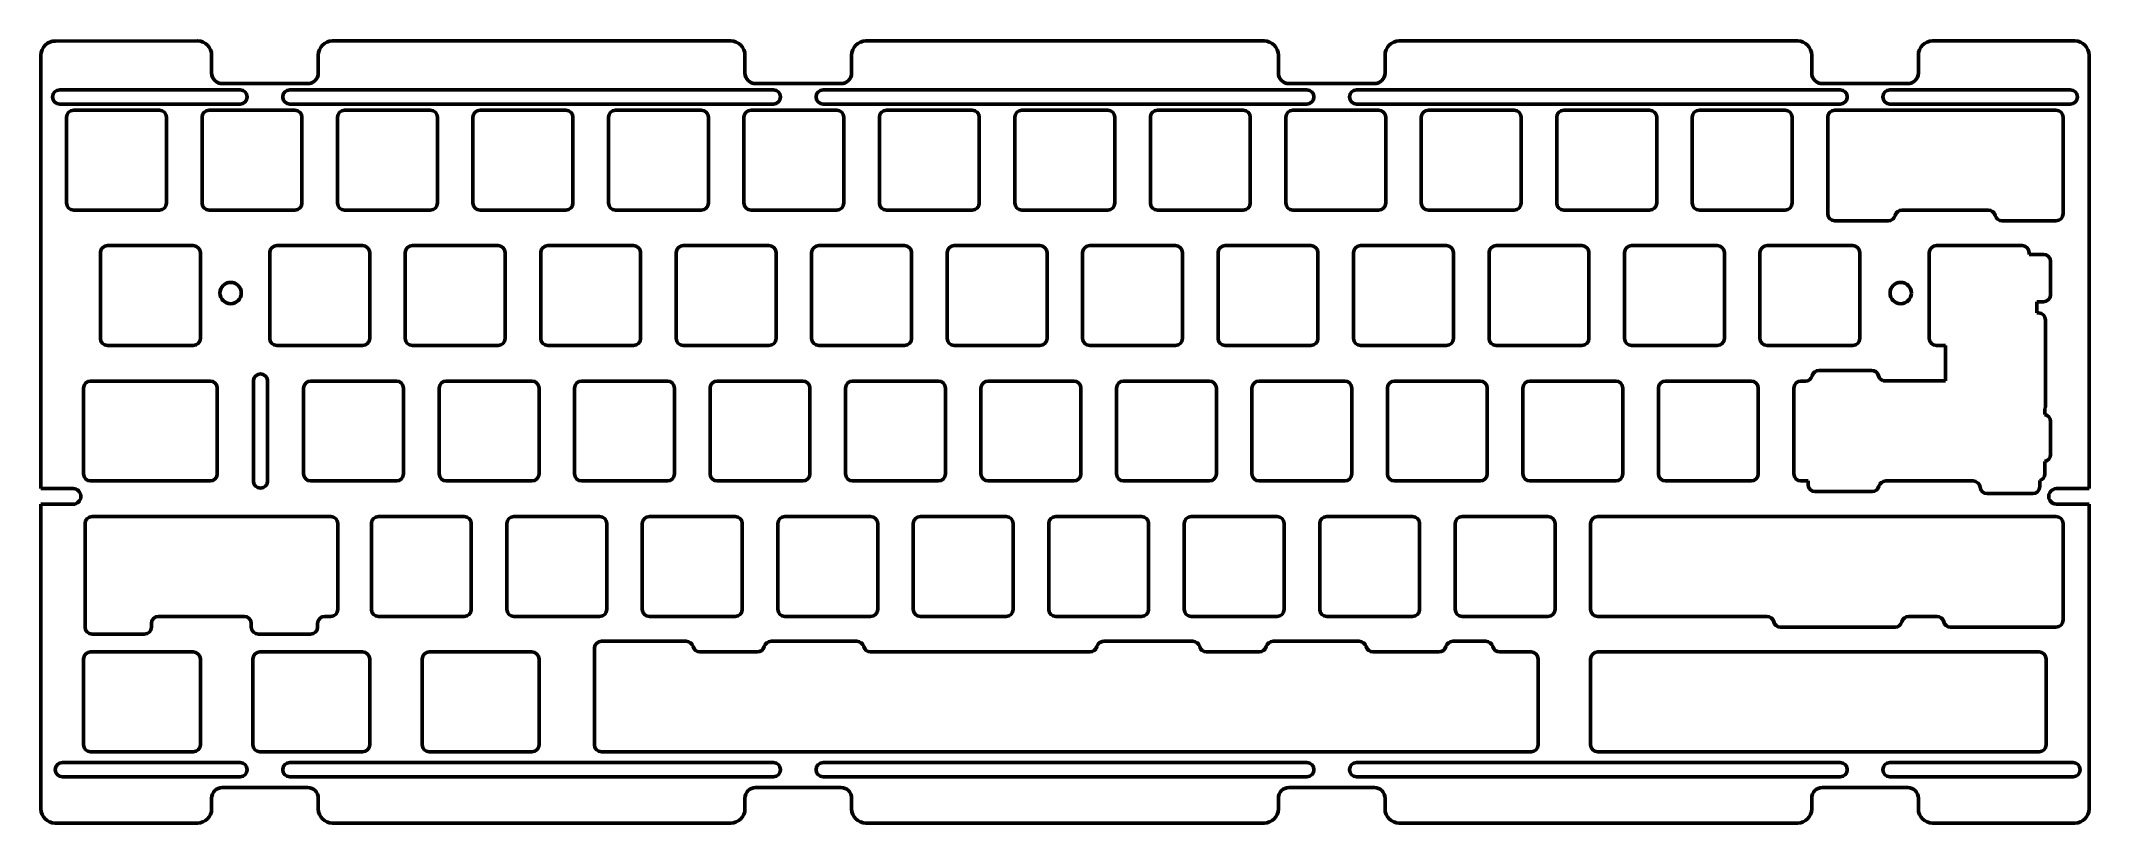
# Model space of a CAD drawing. Header units: millimetres. Extents: x 73 to 361, y 98 to 208.
import ezdxf

# ---------------------------------------------------------------- set-up
doc = ezdxf.new("R2010")
doc.units = ezdxf.units.MM
doc.header["$LTSCALE"] = 0.75
doc.layers.add('Visible', color=7, linetype='Continuous', lineweight=50)

msp = doc.modelspace()

# ---------------------------------------------------------------- linework, layer by layer
at = {"layer": 'Visible'}
for p, q in [((74.707128, 207.640764, 0.75), (94.695405, 207.645717, 0.75)), ((113.674372, 207.645212, 0.75), (169.674218, 207.645212, 0.75)), ((188.674218, 207.645212, 0.75), (244.674218, 207.645212, 0.75)), ((319.674372, 207.645212, 0.75), (263.674218, 207.645212, 0.75)), ((338.674372, 207.645212, 0.75), (358.674008, 207.645212, 0.75)), ((72.674372, 144.686673, 0.75), (72.674372, 205.641032, 0.75)), ((96.674009, 203.148447, 0.75), (96.674009, 205.645831, 0.75)), ((111.674372, 203.148447, 0.75), (111.674372, 205.645212, 0.75)), ((171.674218, 203.148447, 0.75), (171.674218, 205.645212, 0.75)), ((186.674218, 203.148447, 0.75), (186.674218, 205.645212, 0.75)), ((246.674218, 203.148447, 0.75), (246.674218, 205.645212, 0.75)), ((261.674218, 203.148447, 0.75), (261.674218, 205.645212, 0.75)), ((321.674372, 203.148447, 0.75), (321.674372, 205.645212, 0.75)), ((336.674372, 203.148447, 0.75), (336.674372, 205.645212, 0.75)), ((360.674008, 144.686673, 0.75), (360.674008, 205.645212, 0.75)), ((110.174372, 201.648447, 0.75), (98.174009, 201.648447, 0.75)), ((185.174218, 201.648447, 0.75), (173.174218, 201.648447, 0.75)), ((260.174218, 201.648447, 0.75), (248.174218, 201.648447, 0.75)), ((335.174372, 201.648447, 0.75), (323.174372, 201.648447, 0.75)), ((75.306372, 200.780059, 0.75), (100.674191, 200.780059, 0.75)), ((100.674191, 198.780059, 0.75), (75.306372, 198.780059, 0.75)), ((107.674191, 200.780059, 0.75), (175.674218, 200.780059, 0.75)), ((175.674218, 198.780059, 0.75), (107.674191, 198.780059, 0.75)), ((182.674218, 200.780059, 0.75), (250.674218, 200.780059, 0.75)), ((250.674218, 198.780059, 0.75), (182.674218, 198.780059, 0.75)), ((257.674218, 200.780059, 0.75), (325.674372, 200.780059, 0.75)), ((325.674372, 198.780059, 0.75), (257.674218, 198.780059, 0.75)), ((332.674372, 200.780059, 0.75), (358.042008, 200.780059, 0.75)), ((358.042008, 198.780059, 0.75), (332.674372, 198.780059, 0.75)), ((76.274552, 184.86167, 0.75), (76.274552, 196.91167, 0.75)), ((77.274552, 197.91167, 0.75), (89.324552, 197.91167, 0.75)), ((90.324552, 196.91167, 0.75), (90.324552, 184.86167, 0.75)), ((95.324254, 184.86167, 0.75), (95.324254, 196.91167, 0.75)), ((96.324254, 197.91167, 0.75), (108.374254, 197.91167, 0.75)), ((109.374254, 196.91167, 0.75), (109.374254, 184.86167, 0.75)), ((114.374552, 184.86167, 0.75), (114.374552, 196.91167, 0.75)), ((115.374552, 197.91167, 0.75), (127.424552, 197.91167, 0.75)), ((128.424552, 196.91167, 0.75), (128.424552, 184.86167, 0.75)), ((133.424552, 184.86167, 0.75), (133.424552, 196.91167, 0.75)), ((134.424552, 197.91167, 0.75), (146.474552, 197.91167, 0.75)), ((147.474552, 196.91167, 0.75), (147.474552, 184.86167, 0.75)), ((152.474552, 184.86167, 0.75), (152.474552, 196.91167, 0.75)), ((153.474552, 197.91167, 0.75), (165.524552, 197.91167, 0.75)), ((166.524552, 196.91167, 0.75), (166.524552, 184.86167, 0.75)), ((171.524552, 184.86167, 0.75), (171.524552, 196.91167, 0.75)), ((172.524552, 197.91167, 0.75), (184.574552, 197.91167, 0.75)), ((185.574552, 196.91167, 0.75), (185.574552, 184.86167, 0.75)), ((190.574552, 184.86167, 0.75), (190.574552, 196.91167, 0.75)), ((191.574552, 197.91167, 0.75), (203.624552, 197.91167, 0.75)), ((204.624552, 196.91167, 0.75), (204.624552, 184.86167, 0.75)), ((209.624552, 184.86167, 0.75), (209.624552, 196.91167, 0.75)), ((210.624552, 197.91167, 0.75), (222.674552, 197.91167, 0.75)), ((223.674552, 196.91167, 0.75), (223.674552, 184.86167, 0.75)), ((228.674552, 184.86167, 0.75), (228.674552, 196.91167, 0.75)), ((229.674552, 197.91167, 0.75), (241.724552, 197.91167, 0.75)), ((242.724552, 196.91167, 0.75), (242.724552, 184.86167, 0.75)), ((247.724552, 184.86167, 0.75), (247.724552, 196.91167, 0.75)), ((248.724552, 197.91167, 0.75), (260.774552, 197.91167, 0.75)), ((261.774552, 196.91167, 0.75), (261.774552, 184.86167, 0.75)), ((266.774552, 184.86167, 0.75), (266.774552, 196.91167, 0.75)), ((267.774552, 197.91167, 0.75), (279.824552, 197.91167, 0.75)), ((280.824552, 196.91167, 0.75), (280.824552, 184.86167, 0.75)), ((285.824552, 184.86167, 0.75), (285.824552, 196.91167, 0.75)), ((286.824552, 197.91167, 0.75), (298.874552, 197.91167, 0.75)), ((299.874552, 196.91167, 0.75), (299.874552, 184.86167, 0.75)), ((304.874552, 184.86167, 0.75), (304.874552, 196.91167, 0.75)), ((305.874552, 197.91167, 0.75), (317.924552, 197.91167, 0.75)), ((318.924552, 196.91167, 0.75), (318.924552, 184.86167, 0.75)), ((323.924552, 183.36167, 0.75), (323.924552, 196.91167, 0.75)), ((356.024552, 197.91167, 0.75), (324.924552, 197.91167, 0.75)), ((357.024552, 196.91167, 0.75), (357.024552, 183.36167, 0.75)), ((89.324552, 183.86167, 0.75), (77.274552, 183.86167, 0.75)), ((108.374254, 183.86167, 0.75), (96.324254, 183.86167, 0.75)), ((127.424552, 183.86167, 0.75), (115.374552, 183.86167, 0.75)), ((146.474552, 183.86167, 0.75), (134.424552, 183.86167, 0.75)), ((165.524552, 183.86167, 0.75), (153.474552, 183.86167, 0.75)), ((184.574552, 183.86167, 0.75), (172.524552, 183.86167, 0.75)), ((203.624552, 183.86167, 0.75), (191.574552, 183.86167, 0.75)), ((222.674552, 183.86167, 0.75), (210.624552, 183.86167, 0.75)), ((241.724552, 183.86167, 0.75), (229.674552, 183.86167, 0.75)), ((260.774552, 183.86167, 0.75), (248.724552, 183.86167, 0.75)), ((279.824552, 183.86167, 0.75), (267.774552, 183.86167, 0.75)), ((298.874552, 183.86167, 0.75), (286.824552, 183.86167, 0.75)), ((317.924552, 183.86167, 0.75), (305.874552, 183.86167, 0.75)), ((332.449552, 182.36167, 0.75), (324.924552, 182.36167, 0.75)), ((346.499552, 183.86167, 0.75), (334.386044, 183.86167, 0.75)), ((356.024552, 182.36167, 0.75), (348.436044, 182.36167, 0.75)), ((82.036554, 178.861671, 0.75), (94.086554, 178.861671, 0.75)), ((105.849552, 178.86167, 0.75), (117.899552, 178.86167, 0.75)), ((124.899552, 178.86167, 0.75), (136.949552, 178.86167, 0.75)), ((143.949552, 178.86167, 0.75), (155.999552, 178.86167, 0.75)), ((162.999552, 178.86167, 0.75), (175.049552, 178.86167, 0.75)), ((182.049552, 178.86167, 0.75), (194.099552, 178.86167, 0.75)), ((201.099552, 178.86167, 0.75), (213.149552, 178.86167, 0.75)), ((220.149552, 178.86167, 0.75), (232.199552, 178.86167, 0.75)), ((239.199552, 178.86167, 0.75), (251.249552, 178.86167, 0.75)), ((258.249552, 178.86167, 0.75), (270.299552, 178.86167, 0.75)), ((277.299552, 178.86167, 0.75), (289.349552, 178.86167, 0.75)), ((296.349552, 178.86167, 0.75), (308.399552, 178.86167, 0.75)), ((315.399552, 178.86167, 0.75), (327.449552, 178.86167, 0.75)), ((339.211557, 178.861671, 0.75), (351.261557, 178.861671, 0.75)), ((81.036554, 165.811671, 0.75), (81.036554, 177.861671, 0.75)), ((95.086554, 177.861671, 0.75), (95.086554, 165.811671, 0.75)), ((104.849552, 165.81167, 0.75), (104.849552, 177.86167, 0.75)), ((118.899552, 177.86167, 0.75), (118.899552, 165.81167, 0.75)), ((123.899552, 165.81167, 0.75), (123.899552, 177.86167, 0.75)), ((137.949552, 177.86167, 0.75), (137.949552, 165.81167, 0.75)), ((142.949552, 165.81167, 0.75), (142.949552, 177.86167, 0.75)), ((156.999552, 177.86167, 0.75), (156.999552, 165.81167, 0.75)), ((161.999552, 165.81167, 0.75), (161.999552, 177.86167, 0.75)), ((176.049552, 177.86167, 0.75), (176.049552, 165.81167, 0.75)), ((181.049552, 165.81167, 0.75), (181.049552, 177.86167, 0.75)), ((195.099552, 177.86167, 0.75), (195.099552, 165.81167, 0.75)), ((200.099552, 165.81167, 0.75), (200.099552, 177.86167, 0.75)), ((214.149552, 177.86167, 0.75), (214.149552, 165.81167, 0.75)), ((219.149552, 165.81167, 0.75), (219.149552, 177.86167, 0.75)), ((233.199552, 177.86167, 0.75), (233.199552, 165.81167, 0.75)), ((238.199552, 165.81167, 0.75), (238.199552, 177.86167, 0.75)), ((252.249552, 177.86167, 0.75), (252.249552, 165.81167, 0.75)), ((257.249552, 165.81167, 0.75), (257.249552, 177.86167, 0.75)), ((271.299552, 177.86167, 0.75), (271.299552, 165.81167, 0.75)), ((276.299552, 165.81167, 0.75), (276.299552, 177.86167, 0.75)), ((290.349552, 177.86167, 0.75), (290.349552, 165.81167, 0.75)), ((295.349552, 165.81167, 0.75), (295.349552, 177.86167, 0.75)), ((309.399552, 177.86167, 0.75), (309.399552, 165.81167, 0.75)), ((314.399552, 165.81167, 0.75), (314.399552, 177.86167, 0.75)), ((328.449552, 177.86167, 0.75), (328.449552, 165.81167, 0.75)), ((338.211557, 165.811671, 0.75), (338.211557, 177.861671, 0.75)), ((352.261557, 177.861671, 0.75), (352.261557, 177.631601, 0.75)), ((352.261557, 177.631601, 0.75), (354.276572, 177.631601, 0.75)), ((355.276572, 176.631601, 0.75), (355.276572, 171.976801, 0.75)), ((354.276572, 170.976801, 0.75), (353.346172, 170.976801, 0.75)), ((353.346172, 170.976801, 0.75), (353.346172, 169.401201, 0.75)), ((353.346172, 169.401201, 0.75), (353.554026, 169.401201, 0.75)), ((354.554026, 168.401201, 0.75), (354.554026, 156.351201, 0.75)), ((94.086554, 164.811671, 0.75), (82.036554, 164.811671, 0.75)), ((117.899552, 164.81167, 0.75), (105.849552, 164.81167, 0.75)), ((136.949552, 164.81167, 0.75), (124.899552, 164.81167, 0.75)), ((155.999552, 164.81167, 0.75), (143.949552, 164.81167, 0.75)), ((175.049552, 164.81167, 0.75), (162.999552, 164.81167, 0.75)), ((194.099552, 164.81167, 0.75), (182.049552, 164.81167, 0.75)), ((213.149552, 164.81167, 0.75), (201.099552, 164.81167, 0.75)), ((232.199552, 164.81167, 0.75), (220.149552, 164.81167, 0.75)), ((251.249552, 164.81167, 0.75), (239.199552, 164.81167, 0.75)), ((270.299552, 164.81167, 0.75), (258.249552, 164.81167, 0.75)), ((289.349552, 164.81167, 0.75), (277.299552, 164.81167, 0.75)), ((308.399552, 164.81167, 0.75), (296.349552, 164.81167, 0.75)), ((327.449552, 164.81167, 0.75), (315.399552, 164.81167, 0.75)), ((340.504026, 164.811671, 0.75), (339.211557, 164.811671, 0.75)), ((340.504026, 159.861672, 0.75), (340.504026, 164.811671, 0.75)), ((322.717302, 161.31167, 0.75), (330.10581, 161.31167, 0.75)), ((78.655554, 146.761672, 0.75), (78.655554, 158.811672, 0.75)), ((79.655554, 159.811672, 0.75), (96.468554, 159.811672, 0.75)), ((97.468554, 158.811672, 0.75), (97.468554, 146.761672, 0.75)), ((102.540303, 145.761672, 0.75), (102.540303, 159.811672, 0.75)), ((104.540303, 159.811672, 0.75), (104.540303, 145.761672, 0.75)), ((109.612052, 146.76167, 0.75), (109.612052, 158.81167, 0.75)), ((110.612052, 159.81167, 0.75), (122.662052, 159.81167, 0.75)), ((123.662052, 158.81167, 0.75), (123.662052, 146.76167, 0.75)), ((128.662052, 146.76167, 0.75), (128.662052, 158.81167, 0.75)), ((129.662052, 159.81167, 0.75), (141.712052, 159.81167, 0.75)), ((142.712052, 158.81167, 0.75), (142.712052, 146.76167, 0.75)), ((147.712052, 146.76167, 0.75), (147.712052, 158.81167, 0.75)), ((148.712052, 159.81167, 0.75), (160.762052, 159.81167, 0.75)), ((161.762052, 158.81167, 0.75), (161.762052, 146.76167, 0.75)), ((166.762052, 146.76167, 0.75), (166.762052, 158.81167, 0.75)), ((167.762052, 159.81167, 0.75), (179.812052, 159.81167, 0.75)), ((180.812052, 158.81167, 0.75), (180.812052, 146.76167, 0.75)), ((185.812052, 146.76167, 0.75), (185.812052, 158.81167, 0.75)), ((186.812052, 159.81167, 0.75), (198.862052, 159.81167, 0.75)), ((199.862052, 158.81167, 0.75), (199.862052, 146.76167, 0.75)), ((204.862052, 146.76167, 0.75), (204.862052, 158.81167, 0.75)), ((205.862052, 159.81167, 0.75), (217.912052, 159.81167, 0.75)), ((218.912052, 158.81167, 0.75), (218.912052, 146.76167, 0.75)), ((223.912052, 146.76167, 0.75), (223.912052, 158.81167, 0.75)), ((224.912052, 159.81167, 0.75), (236.962052, 159.81167, 0.75)), ((237.962052, 158.81167, 0.75), (237.962052, 146.76167, 0.75)), ((242.962052, 146.76167, 0.75), (242.962052, 158.81167, 0.75)), ((243.962052, 159.81167, 0.75), (256.012052, 159.81167, 0.75)), ((257.012052, 158.81167, 0.75), (257.012052, 146.76167, 0.75)), ((262.012052, 146.76167, 0.75), (262.012052, 158.81167, 0.75)), ((263.012052, 159.81167, 0.75), (275.062052, 159.81167, 0.75)), ((276.062052, 158.81167, 0.75), (276.062052, 146.76167, 0.75)), ((281.062052, 146.76167, 0.75), (281.062052, 158.81167, 0.75)), ((282.062052, 159.81167, 0.75), (294.112052, 159.81167, 0.75)), ((295.112052, 158.81167, 0.75), (295.112052, 146.76167, 0.75)), ((300.112052, 146.76167, 0.75), (300.112052, 158.81167, 0.75)), ((301.112052, 159.81167, 0.75), (313.162052, 159.81167, 0.75)), ((314.162052, 158.81167, 0.75), (314.162052, 146.76167, 0.75)), ((319.162052, 146.76167, 0.75), (319.162052, 158.81167, 0.75)), ((320.162052, 159.81167, 0.75), (320.78081, 159.81167, 0.75)), ((331.730045, 159.861672, 0.75), (340.504026, 159.861672, 0.75)), ((354.469547, 155.94893, 0.75), (354.469547, 155.103876, 0.75)), ((355.276572, 154.122672, 0.75), (355.276572, 149.500801, 0.75)), ((354.469547, 148.519597, 0.75), (354.469547, 146.76167, 0.75)), ((77.192551, 144.686673, 0.75), (72.674372, 144.686673, 0.75)), ((96.468554, 145.761672, 0.75), (79.655554, 145.761672, 0.75)), ((122.662052, 145.76167, 0.75), (110.612052, 145.76167, 0.75)), ((141.712052, 145.76167, 0.75), (129.662052, 145.76167, 0.75)), ((160.762052, 145.76167, 0.75), (148.712052, 145.76167, 0.75)), ((179.812052, 145.76167, 0.75), (167.762052, 145.76167, 0.75)), ((198.862052, 145.76167, 0.75), (186.812052, 145.76167, 0.75)), ((217.912052, 145.76167, 0.75), (205.862052, 145.76167, 0.75)), ((236.962052, 145.76167, 0.75), (224.912052, 145.76167, 0.75)), ((256.012052, 145.76167, 0.75), (243.962052, 145.76167, 0.75)), ((275.062052, 145.76167, 0.75), (263.012052, 145.76167, 0.75)), ((294.112052, 145.76167, 0.75), (282.062052, 145.76167, 0.75)), ((313.162052, 145.76167, 0.75), (301.112052, 145.76167, 0.75)), ((321.155052, 145.76167, 0.75), (320.162052, 145.76167, 0.75)), ((321.155052, 145.26167, 0.75), (321.155052, 145.76167, 0.75)), ((330.155302, 144.26167, 0.75), (322.155052, 144.26167, 0.75)), ((344.364522, 145.76167, 0.75), (332.091794, 145.76167, 0.75)), ((353.761557, 145.805255, 0.75), (353.761557, 144.978875, 0.75)), ((356.106552, 144.686673, 0.75), (360.674008, 144.686673, 0.75)), ((77.192551, 142.486669, 0.75), (72.674372, 142.486669, 0.75)), ((72.674372, 99.650447, 0.75), (72.674372, 142.486669, 0.75)), ((352.761557, 143.978875, 0.75), (346.352693, 143.978875, 0.75)), ((360.674008, 142.486669, 0.75), (356.106552, 142.486669, 0.75)), ((360.674008, 99.650447, 0.75), (360.674008, 142.486669, 0.75)), ((78.881553, 125.21167, 0.75), (78.881553, 139.76167, 0.75)), ((113.421553, 140.76167, 0.75), (79.881553, 140.76167, 0.75)), ((114.421553, 139.76167, 0.75), (114.421553, 127.71167, 0.75)), ((119.137052, 127.71167, 0.75), (119.137052, 139.76167, 0.75)), ((120.137052, 140.76167, 0.75), (132.187052, 140.76167, 0.75)), ((133.187052, 139.76167, 0.75), (133.187052, 127.71167, 0.75)), ((138.187052, 127.71167, 0.75), (138.187052, 139.76167, 0.75)), ((139.187052, 140.76167, 0.75), (151.237052, 140.76167, 0.75)), ((152.237052, 139.76167, 0.75), (152.237052, 127.71167, 0.75)), ((157.237052, 127.71167, 0.75), (157.237052, 139.76167, 0.75)), ((158.237052, 140.76167, 0.75), (170.287052, 140.76167, 0.75)), ((171.287052, 139.76167, 0.75), (171.287052, 127.71167, 0.75)), ((176.287052, 127.71167, 0.75), (176.287052, 139.76167, 0.75)), ((177.287052, 140.76167, 0.75), (189.337052, 140.76167, 0.75)), ((190.337052, 139.76167, 0.75), (190.337052, 127.71167, 0.75)), ((195.337052, 127.71167, 0.75), (195.337052, 139.76167, 0.75)), ((196.337052, 140.76167, 0.75), (208.387052, 140.76167, 0.75)), ((209.387052, 139.76167, 0.75), (209.387052, 127.71167, 0.75)), ((214.387052, 127.71167, 0.75), (214.387052, 139.76167, 0.75)), ((215.387052, 140.76167, 0.75), (227.437052, 140.76167, 0.75)), ((228.437052, 139.76167, 0.75), (228.437052, 127.71167, 0.75)), ((233.437052, 127.71167, 0.75), (233.437052, 139.76167, 0.75)), ((234.437052, 140.76167, 0.75), (246.487052, 140.76167, 0.75)), ((247.487052, 139.76167, 0.75), (247.487052, 127.71167, 0.75)), ((252.487052, 127.71167, 0.75), (252.487052, 139.76167, 0.75)), ((253.487052, 140.76167, 0.75), (265.537052, 140.76167, 0.75)), ((266.537052, 139.76167, 0.75), (266.537052, 127.71167, 0.75)), ((271.537052, 127.71167, 0.75), (271.537052, 139.76167, 0.75)), ((272.537052, 140.76167, 0.75), (284.587052, 140.76167, 0.75)), ((285.587052, 139.76167, 0.75), (285.587052, 127.71167, 0.75)), ((290.587052, 127.71167, 0.75), (290.587052, 139.76167, 0.75)), ((291.587052, 140.76167, 0.75), (356.024552, 140.76167, 0.75)), ((357.024552, 139.76167, 0.75), (357.024552, 126.21167, 0.75)), ((87.206553, 124.21167, 0.75), (79.881553, 124.21167, 0.75)), ((88.206553, 125.71167, 0.75), (88.206553, 125.21167, 0.75)), ((89.206553, 126.71167, 0.75), (101.256553, 126.71167, 0.75)), ((102.256553, 125.71167, 0.75), (102.256553, 125.21167, 0.75)), ((110.581553, 124.21167, 0.75), (103.256553, 124.21167, 0.75)), ((111.581553, 125.71167, 0.75), (111.581553, 125.21167, 0.75)), ((113.421553, 126.71167, 0.75), (112.581553, 126.71167, 0.75)), ((132.187052, 126.71167, 0.75), (120.137052, 126.71167, 0.75)), ((151.237052, 126.71167, 0.75), (139.187052, 126.71167, 0.75)), ((170.287052, 126.71167, 0.75), (158.237052, 126.71167, 0.75)), ((189.337052, 126.71167, 0.75), (177.287052, 126.71167, 0.75)), ((208.387052, 126.71167, 0.75), (196.337052, 126.71167, 0.75)), ((227.437052, 126.71167, 0.75), (215.387052, 126.71167, 0.75)), ((246.487052, 126.71167, 0.75), (234.437052, 126.71167, 0.75)), ((265.537052, 126.71167, 0.75), (253.487052, 126.71167, 0.75)), ((284.587052, 126.71167, 0.75), (272.537052, 126.71167, 0.75)), ((315.361048, 126.71167, 0.75), (291.587052, 126.71167, 0.75)), ((333.392802, 125.21167, 0.75), (317.29754, 125.21167, 0.75)), ((339.268802, 126.71167, 0.75), (335.329294, 126.71167, 0.75)), ((356.024552, 125.21167, 0.75), (341.205294, 125.21167, 0.75)), ((79.655554, 121.711672, 0.75), (94.086554, 121.711672, 0.75)), ((103.468553, 121.711672, 0.75), (117.89955, 121.711672, 0.75)), ((127.28055, 121.711672, 0.75), (141.711554, 121.711672, 0.75)), ((150.493302, 108.661672, 0.75), (150.493302, 122.211672, 0.75)), ((151.493302, 123.211672, 0.75), (163.408205, 123.211672, 0.75)), ((165.344696, 121.711672, 0.75), (173.408205, 121.711672, 0.75)), ((175.344696, 123.211672, 0.75), (187.408205, 123.211672, 0.75)), ((189.344696, 121.711672, 0.75), (220.174552, 121.711672, 0.75)), ((222.111043, 123.211672, 0.75), (234.647185, 123.211672, 0.75)), ((236.583677, 121.711672, 0.75), (243.992802, 121.711672, 0.75)), ((245.929294, 123.211672, 0.75), (258.05681, 123.211672, 0.75)), ((259.993302, 121.711671, 0.75), (269.263061, 121.71167, 0.75)), ((271.199552, 123.211669, 0.75), (275.86306, 123.21167, 0.75)), ((277.799552, 121.71167, 0.75), (282.205802, 121.71167, 0.75)), ((291.586557, 121.711671, 0.75), (353.643546, 121.711671, 0.75)), ((78.655554, 108.661672, 0.75), (78.655554, 120.711672, 0.75)), ((95.086554, 120.711672, 0.75), (95.086554, 108.661672, 0.75)), ((102.468553, 108.661672, 0.75), (102.468553, 120.711672, 0.75)), ((118.89955, 120.711672, 0.75), (118.89955, 108.661672, 0.75)), ((126.28055, 108.661672, 0.75), (126.28055, 120.711672, 0.75)), ((142.711554, 120.711672, 0.75), (142.711554, 108.661672, 0.75)), ((283.205802, 120.71167, 0.75), (283.205802, 108.66167, 0.75)), ((290.586557, 120.711672, 0.75), (290.586557, 108.661672, 0.75)), ((354.643546, 120.711672, 0.75), (354.643546, 108.661672, 0.75)), ((94.086554, 107.661672, 0.75), (79.655554, 107.661672, 0.75)), ((117.89955, 107.661672, 0.75), (103.468553, 107.661672, 0.75)), ((141.711554, 107.661672, 0.75), (127.28055, 107.661672, 0.75)), ((282.205802, 107.66167, 0.75), (151.493302, 107.661672, 0.75)), ((353.643546, 107.661671, 0.75), (291.586557, 107.661671, 0.75)), ((75.684372, 106.156059, 0.75), (100.674372, 106.156059, 0.75)), ((100.674372, 104.156059, 0.75), (75.684372, 104.156059, 0.75)), ((107.674372, 106.156059, 0.75), (175.674218, 106.156059, 0.75)), ((175.674218, 104.156059, 0.75), (107.674372, 104.156059, 0.75)), ((182.674218, 106.156059, 0.75), (250.674218, 106.156059, 0.75)), ((250.674218, 104.156059, 0.75), (182.674218, 104.156059, 0.75)), ((257.674218, 106.156059, 0.75), (325.674372, 106.156059, 0.75)), ((325.674372, 104.156059, 0.75), (257.674218, 104.156059, 0.75)), ((332.674372, 106.156059, 0.75), (358.420008, 106.156059, 0.75)), ((358.420008, 104.156059, 0.75), (332.674372, 104.156059, 0.75)), ((96.674372, 99.650447, 0.75), (96.674372, 101.148447, 0.75)), ((98.174372, 102.648447, 0.75), (110.174372, 102.648447, 0.75)), ((111.674372, 99.650447, 0.75), (111.674372, 101.148447, 0.75)), ((171.674218, 99.650447, 0.75), (171.674218, 101.148447, 0.75)), ((173.174218, 102.648447, 0.75), (185.174218, 102.648447, 0.75)), ((186.674218, 99.650447, 0.75), (186.674218, 101.148447, 0.75)), ((246.674218, 99.650447, 0.75), (246.674218, 101.148447, 0.75)), ((248.174218, 102.648447, 0.75), (260.174218, 102.648447, 0.75)), ((261.674218, 99.650447, 0.75), (261.674218, 101.148447, 0.75)), ((321.674372, 99.650447, 0.75), (321.674372, 101.148447, 0.75)), ((323.174372, 102.648447, 0.75), (335.174372, 102.648447, 0.75)), ((336.674372, 99.650447, 0.75), (336.674372, 101.148447, 0.75)), ((94.674372, 97.650447, 0.75), (74.674372, 97.650447, 0.75)), ((169.674218, 97.650447, 0.75), (113.674372, 97.650447, 0.75)), ((244.674218, 97.650447, 0.75), (188.674218, 97.650447, 0.75)), ((263.674218, 97.650447, 0.75), (319.674372, 97.650447, 0.75)), ((358.674008, 97.650447, 0.75), (338.674372, 97.650447, 0.75))]:
    msp.add_line(p, q, dxfattribs=at)
at = {"layer": 'Visible', "extrusion": (0, -1.56594e-09, 1)}
for centre in [(99.349553, 172.186669, 0.75), (334.199553, 172.186669, 0.75)]:
    msp.add_circle(centre, 1.5, dxfattribs=at)
at = {"layer": 'Visible', "extrusion": (-3e-16, -1.56594e-09, 1)}
msp.add_arc((74.674372, 205.641032, 0.75), 2, 89.061577, 180, dxfattribs=at)
at = {"layer": 'Visible'}
for centre, radius, start, end in [((94.674009, 205.645831, 0.75), 2, 0, 89.387034), ((169.674218, 205.645212, 0.75), 2, 0, 90), ((244.674218, 205.645212, 0.75), 2, 0, 90), ((319.674372, 205.645212, 0.75), 2, 0, 90), ((358.674008, 205.645212, 0.75), 2, 0, 90), ((100.674191, 199.780059, 0.75), 1, 270, 90), ((107.674191, 199.780059, 0.75), 1, 90, 270), ((175.674218, 199.780059, 0.75), 1, 270, 90), ((182.674218, 199.780059, 0.75), 1, 90, 270), ((250.674218, 199.780059, 0.75), 1, 270, 90), ((257.674218, 199.780059, 0.75), 1, 90, 270), ((325.674372, 199.780059, 0.75), 1, 270, 90), ((332.674372, 199.780059, 0.75), 1, 90, 270), ((324.924552, 196.91167, 0.75), 1, 90, 180), ((356.024552, 196.91167, 0.75), 1, 0, 90), ((324.924552, 183.36167, 0.75), 1, 180, 270), ((332.449552, 183.36167, 0.75), 1, 270, 345.522488), ((348.436044, 183.36167, 0.75), 1, 194.477512, 270), ((356.024552, 183.36167, 0.75), 1, 270, 0), ((339.211557, 177.861671, 0.75), 1, 90, 180), ((351.261557, 177.861671, 0.75), 1, 0, 90), ((339.211557, 165.811671, 0.75), 1, 180, 270), ((322.155052, 145.26167, 0.75), 1, 180, 270), ((330.155302, 145.26167, 0.75), 1, 270, 345.522488), ((346.352693, 144.978875, 0.75), 1, 186.234779, 270), ((352.761557, 144.978875, 0.75), 1, 270, 0), ((79.881553, 139.76167, 0.75), 1, 90, 180), ((356.024552, 139.76167, 0.75), 1, 0, 90), ((79.881553, 125.21167, 0.75), 1, 180, 270), ((87.206553, 125.21167, 0.75), 1, 270, 0), ((103.256553, 125.21167, 0.75), 1, 180, 270), ((110.581553, 125.21167, 0.75), 1, 270, 0), ((317.29754, 126.21167, 0.75), 1, 194.477512, 270), ((335.329294, 125.71167, 0.75), 1, 90, 165.522488), ((341.205294, 126.21167, 0.75), 1, 194.477512, 270), ((356.024552, 126.21167, 0.75), 1, 270, 0), ((151.493302, 122.211672, 0.75), 1, 90, 180), ((163.408205, 122.211672, 0.75), 1, 14.477512, 90), ((173.408205, 122.711672, 0.75), 1, 270, 345.522488), ((187.408205, 122.211672, 0.75), 1, 14.477512, 90), ((189.344696, 122.711672, 0.75), 1, 194.477512, 270), ((220.174552, 122.711672, 0.75), 1, 270, 345.522488), ((236.583677, 122.711672, 0.75), 1, 194.477512, 270), ((243.992802, 122.711672, 0.75), 1, 270, 345.522488), ((245.929294, 122.211672, 0.75), 1, 90, 165.522488), ((258.05681, 122.211672, 0.75), 1, 14.477512, 90), ((269.263061, 122.711671, 0.75), 1.000001, 270, 345.522437), ((271.199552, 122.211669, 0.75), 1, 90, 165.522437), ((275.86306, 122.21167, 0.75), 1, 14.477509, 90), ((282.205802, 120.71167, 0.75), 1, 0, 90), ((291.586557, 120.711672, 0.75), 1, 90, 180), ((151.493302, 108.661672, 0.75), 1, 180, 270), ((282.205802, 108.66167, 0.75), 1, 270, 0), ((291.586557, 108.661672, 0.75), 1, 180, 270), ((353.643546, 108.661672, 0.75), 1, 270, 0), ((75.684372, 105.156059, 0.75), 1, 90, 270), ((100.674372, 105.156059, 0.75), 1, 270, 90), ((107.674372, 105.156059, 0.75), 1, 90, 270), ((175.674218, 105.156059, 0.75), 1, 270, 90), ((182.674218, 105.156059, 0.75), 1, 90, 270), ((250.674218, 105.156059, 0.75), 1, 270, 90), ((257.674218, 105.156059, 0.75), 1, 90, 270), ((325.674372, 105.156059, 0.75), 1, 270, 90), ((332.674372, 105.156059, 0.75), 1, 90, 270), ((94.674372, 99.650447, 0.75), 2, 270, 0), ((169.674218, 99.650447, 0.75), 2, 270, 0), ((244.674218, 99.650447, 0.75), 2, 270, 0), ((319.674372, 99.650447, 0.75), 2, 270, 0), ((358.674008, 99.650447, 0.75), 2, 270, 0)]:
    msp.add_arc(centre, radius, start, end, dxfattribs=at)
at = {"layer": 'Visible', "extrusion": (4e-16, -1.56594e-09, 1)}
for centre in [(113.674372, 205.645212, 0.75), (188.674218, 205.645212, 0.75), (263.674218, 205.645212, 0.75), (338.674372, 205.645212, 0.75)]:
    msp.add_arc(centre, 2, 90, 180, dxfattribs=at)
at = {"layer": 'Visible', "extrusion": (0, 0, -1)}
for centre, radius, start, end in [((-98.174009, 203.148447, -0.75), 1.5, 270, 0), ((-173.174218, 203.148447, -0.75), 1.5, 270, 0), ((-248.174218, 203.148447, -0.75), 1.5, 270, 0), ((-323.174372, 203.148447, -0.75), 1.5, 270, 0), ((-75.306372, 199.780059, -0.75), 1, 270, 90), ((-358.042008, 199.780059, -0.75), 1, 90, 270), ((-77.274552, 196.91167, -0.75), 1, 0, 90), ((-89.324552, 196.91167, -0.75), 1, 90, 180), ((-96.324254, 196.91167, -0.75), 1, 0, 90), ((-108.374254, 196.91167, -0.75), 1, 90, 180), ((-115.374552, 196.91167, -0.75), 1, 0, 90), ((-127.424552, 196.91167, -0.75), 1, 90, 180), ((-134.424552, 196.91167, -0.75), 1, 0, 90), ((-146.474552, 196.91167, -0.75), 1, 90, 180), ((-153.474552, 196.91167, -0.75), 1, 0, 90), ((-165.524552, 196.91167, -0.75), 1, 90, 180), ((-172.524552, 196.91167, -0.75), 1, 0, 90), ((-184.574552, 196.91167, -0.75), 1, 90, 180), ((-191.574552, 196.91167, -0.75), 1, 0, 90), ((-203.624552, 196.91167, -0.75), 1, 90, 180), ((-210.624552, 196.91167, -0.75), 1, 0, 90), ((-222.674552, 196.91167, -0.75), 1, 90, 180), ((-229.674552, 196.91167, -0.75), 1, 0, 90), ((-241.724552, 196.91167, -0.75), 1, 90, 180), ((-248.724552, 196.91167, -0.75), 1, 0, 90), ((-260.774552, 196.91167, -0.75), 1, 90, 180), ((-267.774552, 196.91167, -0.75), 1, 0, 90), ((-279.824552, 196.91167, -0.75), 1, 90, 180), ((-286.824552, 196.91167, -0.75), 1, 0, 90), ((-298.874552, 196.91167, -0.75), 1, 90, 180), ((-305.874552, 196.91167, -0.75), 1, 0, 90), ((-317.924552, 196.91167, -0.75), 1, 90, 180), ((-77.274552, 184.86167, -0.75), 1, 270, 0), ((-89.324552, 184.86167, -0.75), 1, 180, 270), ((-96.324254, 184.86167, -0.75), 1, 270, 0), ((-108.374254, 184.86167, -0.75), 1, 180, 270), ((-115.374552, 184.86167, -0.75), 1, 270, 0), ((-127.424552, 184.86167, -0.75), 1, 180, 270), ((-134.424552, 184.86167, -0.75), 1, 270, 0), ((-146.474552, 184.86167, -0.75), 1, 180, 270), ((-153.474552, 184.86167, -0.75), 1, 270, 0), ((-165.524552, 184.86167, -0.75), 1, 180, 270), ((-172.524552, 184.86167, -0.75), 1, 270, 0), ((-184.574552, 184.86167, -0.75), 1, 180, 270), ((-191.574552, 184.86167, -0.75), 1, 270, 0), ((-203.624552, 184.86167, -0.75), 1, 180, 270), ((-210.624552, 184.86167, -0.75), 1, 270, 0), ((-222.674552, 184.86167, -0.75), 1, 180, 270), ((-229.674552, 184.86167, -0.75), 1, 270, 0), ((-241.724552, 184.86167, -0.75), 1, 180, 270), ((-248.724552, 184.86167, -0.75), 1, 270, 0), ((-260.774552, 184.86167, -0.75), 1, 180, 270), ((-267.774552, 184.86167, -0.75), 1, 270, 0), ((-279.824552, 184.86167, -0.75), 1, 180, 270), ((-286.824552, 184.86167, -0.75), 1, 270, 0), ((-298.874552, 184.86167, -0.75), 1, 180, 270), ((-305.874552, 184.86167, -0.75), 1, 270, 0), ((-317.924552, 184.86167, -0.75), 1, 180, 270), ((-334.386044, 182.86167, -0.75), 1, 14.477512, 90), ((-346.499552, 182.86167, -0.75), 1, 90, 165.522488), ((-82.036554, 177.861671, -0.75), 1, 0, 90), ((-94.086554, 177.861671, -0.75), 1, 90, 180), ((-105.849552, 177.86167, -0.75), 1, 0, 90), ((-117.899552, 177.86167, -0.75), 1, 90, 180), ((-124.899552, 177.86167, -0.75), 1, 0, 90), ((-136.949552, 177.86167, -0.75), 1, 90, 180), ((-143.949552, 177.86167, -0.75), 1, 0, 90), ((-155.999552, 177.86167, -0.75), 1, 90, 180), ((-162.999552, 177.86167, -0.75), 1, 0, 90), ((-175.049552, 177.86167, -0.75), 1, 90, 180), ((-182.049552, 177.86167, -0.75), 1, 0, 90), ((-194.099552, 177.86167, -0.75), 1, 90, 180), ((-201.099552, 177.86167, -0.75), 1, 0, 90), ((-213.149552, 177.86167, -0.75), 1, 90, 180), ((-220.149552, 177.86167, -0.75), 1, 0, 90), ((-232.199552, 177.86167, -0.75), 1, 90, 180), ((-239.199552, 177.86167, -0.75), 1, 0, 90), ((-251.249552, 177.86167, -0.75), 1, 90, 180), ((-258.249552, 177.86167, -0.75), 1, 0, 90), ((-270.299552, 177.86167, -0.75), 1, 90, 180), ((-277.299552, 177.86167, -0.75), 1, 0, 90), ((-289.349552, 177.86167, -0.75), 1, 90, 180), ((-296.349552, 177.86167, -0.75), 1, 0, 90), ((-308.399552, 177.86167, -0.75), 1, 90, 180), ((-315.399552, 177.86167, -0.75), 1, 0, 90), ((-327.449552, 177.86167, -0.75), 1, 90, 180), ((-82.036554, 165.811671, -0.75), 1, 270, 0), ((-94.086554, 165.811671, -0.75), 1, 180, 270), ((-105.849552, 165.81167, -0.75), 1, 270, 0), ((-117.899552, 165.81167, -0.75), 1, 180, 270), ((-124.899552, 165.81167, -0.75), 1, 270, 0), ((-136.949552, 165.81167, -0.75), 1, 180, 270), ((-143.949552, 165.81167, -0.75), 1, 270, 0), ((-155.999552, 165.81167, -0.75), 1, 180, 270), ((-162.999552, 165.81167, -0.75), 1, 270, 0), ((-175.049552, 165.81167, -0.75), 1, 180, 270), ((-182.049552, 165.81167, -0.75), 1, 270, 0), ((-194.099552, 165.81167, -0.75), 1, 180, 270), ((-201.099552, 165.81167, -0.75), 1, 270, 0), ((-213.149552, 165.81167, -0.75), 1, 180, 270), ((-220.149552, 165.81167, -0.75), 1, 270, 0), ((-232.199552, 165.81167, -0.75), 1, 180, 270), ((-239.199552, 165.81167, -0.75), 1, 270, 0), ((-251.249552, 165.81167, -0.75), 1, 180, 270), ((-258.249552, 165.81167, -0.75), 1, 270, 0), ((-270.299552, 165.81167, -0.75), 1, 180, 270), ((-277.299552, 165.81167, -0.75), 1, 270, 0), ((-289.349552, 165.81167, -0.75), 1, 180, 270), ((-296.349552, 165.81167, -0.75), 1, 270, 0), ((-308.399552, 165.81167, -0.75), 1, 180, 270), ((-315.399552, 165.81167, -0.75), 1, 270, 0), ((-327.449552, 165.81167, -0.75), 1, 180, 270), ((-79.655554, 158.811672, -0.75), 1, 0, 90), ((-96.468554, 158.811672, -0.75), 1, 90, 180), ((-103.540303, 159.811672, -0.75), 1, 0, 180), ((-110.612052, 158.81167, -0.75), 1, 0, 90), ((-122.662052, 158.81167, -0.75), 1, 90, 180), ((-129.662052, 158.81167, -0.75), 1, 0, 90), ((-141.712052, 158.81167, -0.75), 1, 90, 180), ((-148.712052, 158.81167, -0.75), 1, 0, 90), ((-160.762052, 158.81167, -0.75), 1, 90, 180), ((-167.762052, 158.81167, -0.75), 1, 0, 90), ((-179.812052, 158.81167, -0.75), 1, 90, 180), ((-186.812052, 158.81167, -0.75), 1, 0, 90), ((-198.862052, 158.81167, -0.75), 1, 90, 180), ((-205.862052, 158.81167, -0.75), 1, 0, 90), ((-217.912052, 158.81167, -0.75), 1, 90, 180), ((-224.912052, 158.81167, -0.75), 1, 0, 90), ((-236.962052, 158.81167, -0.75), 1, 90, 180), ((-243.962052, 158.81167, -0.75), 1, 0, 90), ((-256.012052, 158.81167, -0.75), 1, 90, 180), ((-263.012052, 158.81167, -0.75), 1, 0, 90), ((-275.062052, 158.81167, -0.75), 1, 90, 180), ((-282.062052, 158.81167, -0.75), 1, 0, 90), ((-294.112052, 158.81167, -0.75), 1, 90, 180), ((-301.112052, 158.81167, -0.75), 1, 0, 90), ((-313.162052, 158.81167, -0.75), 1, 90, 180), ((-79.655554, 146.761672, -0.75), 1, 270, 0), ((-96.468554, 146.761672, -0.75), 1, 180, 270), ((-103.540303, 145.761672, -0.75), 1, 180, 0), ((-110.612052, 146.76167, -0.75), 1, 270, 0), ((-122.662052, 146.76167, -0.75), 1, 180, 270), ((-129.662052, 146.76167, -0.75), 1, 270, 0), ((-141.712052, 146.76167, -0.75), 1, 180, 270), ((-148.712052, 146.76167, -0.75), 1, 270, 0), ((-160.762052, 146.76167, -0.75), 1, 180, 270), ((-167.762052, 146.76167, -0.75), 1, 270, 0), ((-179.812052, 146.76167, -0.75), 1, 180, 270), ((-186.812052, 146.76167, -0.75), 1, 270, 0), ((-198.862052, 146.76167, -0.75), 1, 180, 270), ((-205.862052, 146.76167, -0.75), 1, 270, 0), ((-217.912052, 146.76167, -0.75), 1, 180, 270), ((-224.912052, 146.76167, -0.75), 1, 270, 0), ((-236.962052, 146.76167, -0.75), 1, 180, 270), ((-243.962052, 146.76167, -0.75), 1, 270, 0), ((-256.012052, 146.76167, -0.75), 1, 180, 270), ((-263.012052, 146.76167, -0.75), 1, 270, 0), ((-275.062052, 146.76167, -0.75), 1, 180, 270), ((-282.062052, 146.76167, -0.75), 1, 270, 0), ((-294.112052, 146.76167, -0.75), 1, 180, 270), ((-301.112052, 146.76167, -0.75), 1, 270, 0), ((-313.162052, 146.76167, -0.75), 1, 180, 270), ((-332.091794, 144.76167, -0.75), 1, 14.477512, 90), ((-344.364522, 144.76167, -0.75), 1, 90, 173.765221), ((-120.137052, 139.76167, -0.75), 1, 0, 90), ((-132.187052, 139.76167, -0.75), 1, 90, 180), ((-139.187052, 139.76167, -0.75), 1, 0, 90), ((-151.237052, 139.76167, -0.75), 1, 90, 180), ((-158.237052, 139.76167, -0.75), 1, 0, 90), ((-170.287052, 139.76167, -0.75), 1, 90, 180), ((-177.287052, 139.76167, -0.75), 1, 0, 90), ((-189.337052, 139.76167, -0.75), 1, 90, 180), ((-196.337052, 139.76167, -0.75), 1, 0, 90), ((-208.387052, 139.76167, -0.75), 1, 90, 180), ((-215.387052, 139.76167, -0.75), 1, 0, 90), ((-227.437052, 139.76167, -0.75), 1, 90, 180), ((-234.437052, 139.76167, -0.75), 1, 0, 90), ((-246.487052, 139.76167, -0.75), 1, 90, 180), ((-253.487052, 139.76167, -0.75), 1, 0, 90), ((-265.537052, 139.76167, -0.75), 1, 90, 180), ((-272.537052, 139.76167, -0.75), 1, 0, 90), ((-284.587052, 139.76167, -0.75), 1, 90, 180), ((-291.587052, 139.76167, -0.75), 1, 0, 90), ((-120.137052, 127.71167, -0.75), 1, 270, 0), ((-132.187052, 127.71167, -0.75), 1, 180, 270), ((-139.187052, 127.71167, -0.75), 1, 270, 0), ((-151.237052, 127.71167, -0.75), 1, 180, 270), ((-158.237052, 127.71167, -0.75), 1, 270, 0), ((-170.287052, 127.71167, -0.75), 1, 180, 270), ((-177.287052, 127.71167, -0.75), 1, 270, 0), ((-189.337052, 127.71167, -0.75), 1, 180, 270), ((-196.337052, 127.71167, -0.75), 1, 270, 0), ((-208.387052, 127.71167, -0.75), 1, 180, 270), ((-215.387052, 127.71167, -0.75), 1, 270, 0), ((-227.437052, 127.71167, -0.75), 1, 180, 270), ((-234.437052, 127.71167, -0.75), 1, 270, 0), ((-246.487052, 127.71167, -0.75), 1, 180, 270), ((-253.487052, 127.71167, -0.75), 1, 270, 0), ((-265.537052, 127.71167, -0.75), 1, 180, 270), ((-272.537052, 127.71167, -0.75), 1, 270, 0), ((-284.587052, 127.71167, -0.75), 1, 180, 270), ((-291.587052, 127.71167, -0.75), 1, 270, 0), ((-89.206553, 125.71167, -0.75), 1, 0, 90), ((-101.256553, 125.71167, -0.75), 1, 90, 180), ((-315.361048, 125.71167, -0.75), 1, 90, 165.522488), ((-333.392802, 126.21167, -0.75), 1, 194.477512, 270), ((-339.268802, 125.71167, -0.75), 1, 90, 165.522488), ((-79.655554, 120.711672, -0.75), 1, 0, 90), ((-94.086554, 120.711672, -0.75), 1, 90, 180), ((-103.468553, 120.711672, -0.75), 1, 0, 90), ((-117.89955, 120.711672, -0.75), 1, 90, 180), ((-127.28055, 120.711672, -0.75), 1, 0, 90), ((-141.711554, 120.711672, -0.75), 1, 90, 180), ((-165.344696, 122.711672, -0.75), 1, 270, 345.522488), ((-175.344696, 122.211672, -0.75), 1, 14.477512, 90), ((-222.111043, 122.211672, -0.75), 1, 14.477512, 90), ((-234.647185, 122.211672, -0.75), 1, 90, 165.522488), ((-259.993302, 122.711672, -0.75), 1, 270, 345.522488), ((-277.799552, 122.71167, -0.75), 1, 270, 345.522491), ((-353.643546, 120.711672, -0.75), 1, 90, 180), ((-79.655554, 108.661672, -0.75), 1, 270, 0), ((-94.086554, 108.661672, -0.75), 1, 180, 270), ((-103.468553, 108.661672, -0.75), 1, 270, 0), ((-117.89955, 108.661672, -0.75), 1, 180, 270), ((-127.28055, 108.661672, -0.75), 1, 270, 0), ((-141.711554, 108.661672, -0.75), 1, 180, 270), ((-358.420008, 105.156059, -0.75), 1, 90, 270), ((-98.174372, 101.148447, -0.75), 1.5, 0, 90), ((-173.174218, 101.148447, -0.75), 1.5, 0, 90), ((-248.174218, 101.148447, -0.75), 1.5, 0, 90), ((-323.174372, 101.148447, -0.75), 1.5, 0, 90)]:
    msp.add_arc(centre, radius, start, end, dxfattribs=at)
at = {"layer": 'Visible', "extrusion": (-2e-15, -1.56594e-09, 1)}
for centre in [(110.174372, 203.148447, 0.75), (185.174218, 203.148447, 0.75), (260.174218, 203.148447, 0.75), (335.174372, 203.148447, 0.75)]:
    msp.add_arc(centre, 1.5, 270, 0, dxfattribs=at)
at = {"layer": 'Visible', "extrusion": (2.3e-15, 1.56595e-09, -1)}
for centre, start, end in [((-354.276572, 176.631601, -0.75), 90, 180), ((-353.554026, 168.401201, -0.75), 90, 180), ((-320.162052, 146.76167, -0.75), 270, 0), ((-113.421553, 139.76167, -0.75), 90, 180)]:
    msp.add_arc(centre, 1, start, end, dxfattribs=at)
at = {"layer": 'Visible', "extrusion": (-2.2e-15, 1.56595e-09, -1)}
for centre, start, end in [((-354.276572, 171.976801, -0.75), 180, 270), ((-112.581553, 125.71167, -0.75), 0, 90)]:
    msp.add_arc(centre, 1, start, end, dxfattribs=at)
at = {"layer": 'Visible', "extrusion": (-1e-15, 1.56594e-09, -1)}
msp.add_arc((-322.717302, 160.31167, -0.75), 1, 14.477512, 90, dxfattribs=at)
at = {"layer": 'Visible', "extrusion": (1.7e-15, 1.56594e-09, -1)}
msp.add_arc((-330.10581, 160.31167, -0.75), 1, 90, 165.522488, dxfattribs=at)
at = {"layer": 'Visible', "extrusion": (-4.4e-15, 1.56595e-09, -1)}
for centre, start, end in [((-320.162052, 158.81167, -0.75), 0, 90), ((-113.421553, 127.71167, -0.75), 180, 270)]:
    msp.add_arc(centre, 1, start, end, dxfattribs=at)
at = {"layer": 'Visible', "extrusion": (1.7e-15, -1.56594e-09, 1)}
msp.add_arc((320.78081, 160.81167, 0.75), 1, 270, 345.522488, dxfattribs=at)
at = {"layer": 'Visible', "extrusion": (4.5e-15, -1.56594e-09, 1)}
msp.add_arc((332.042302, 160.81167, 0.75), 1, 194.477512, 251.80468, dxfattribs=at)
at = {"layer": 'Visible', "extrusion": (-3.11e-14, 1.56595e-09, -1)}
msp.add_arc((-353.554026, 156.351201, -0.75), 1, 180, 203.72024, dxfattribs=at)
at = {"layer": 'Visible', "extrusion": (-2.9e-15, 1.56594e-09, -1)}
msp.add_arc((-354.276572, 154.122672, -0.75), 1, 101.126425, 180, dxfattribs=at)
at = {"layer": 'Visible', "extrusion": (2.2e-15, 1.56594e-09, -1)}
for centre, end in [((-354.276572, 149.500801, -0.75), 258.873575), ((-353.469547, 146.76167, -0.75), 253.021638)]:
    msp.add_arc(centre, 1, 180, end, dxfattribs=at)
at = {"layer": 'Visible', "extrusion": (0, 1.56594e-09, -1)}
for centre, start, end in [((-77.192551, 143.586671, -0.75), 90, 270), ((-356.106548, 143.586671, -0.75), 269.999801, 90.000199)]:
    msp.add_arc(centre, 1.100002, start, end, dxfattribs=at)
at = {"layer": 'Visible', "extrusion": (1.5e-15, -1.56594e-09, 1)}
for centre in [(110.174372, 101.148447, 0.75), (185.174218, 101.148447, 0.75), (260.174218, 101.148447, 0.75), (335.174372, 101.148447, 0.75)]:
    msp.add_arc(centre, 1.5, 0, 90, dxfattribs=at)
at = {"layer": 'Visible', "extrusion": (0, -1.56594e-09, 1)}
for centre in [(74.674372, 99.650447, 0.75), (113.674372, 99.650447, 0.75), (188.674218, 99.650447, 0.75), (263.674218, 99.650447, 0.75), (338.674372, 99.650447, 0.75)]:
    msp.add_arc(centre, 2, 180, 270, dxfattribs=at)

doc.saveas('drawing.dxf')
